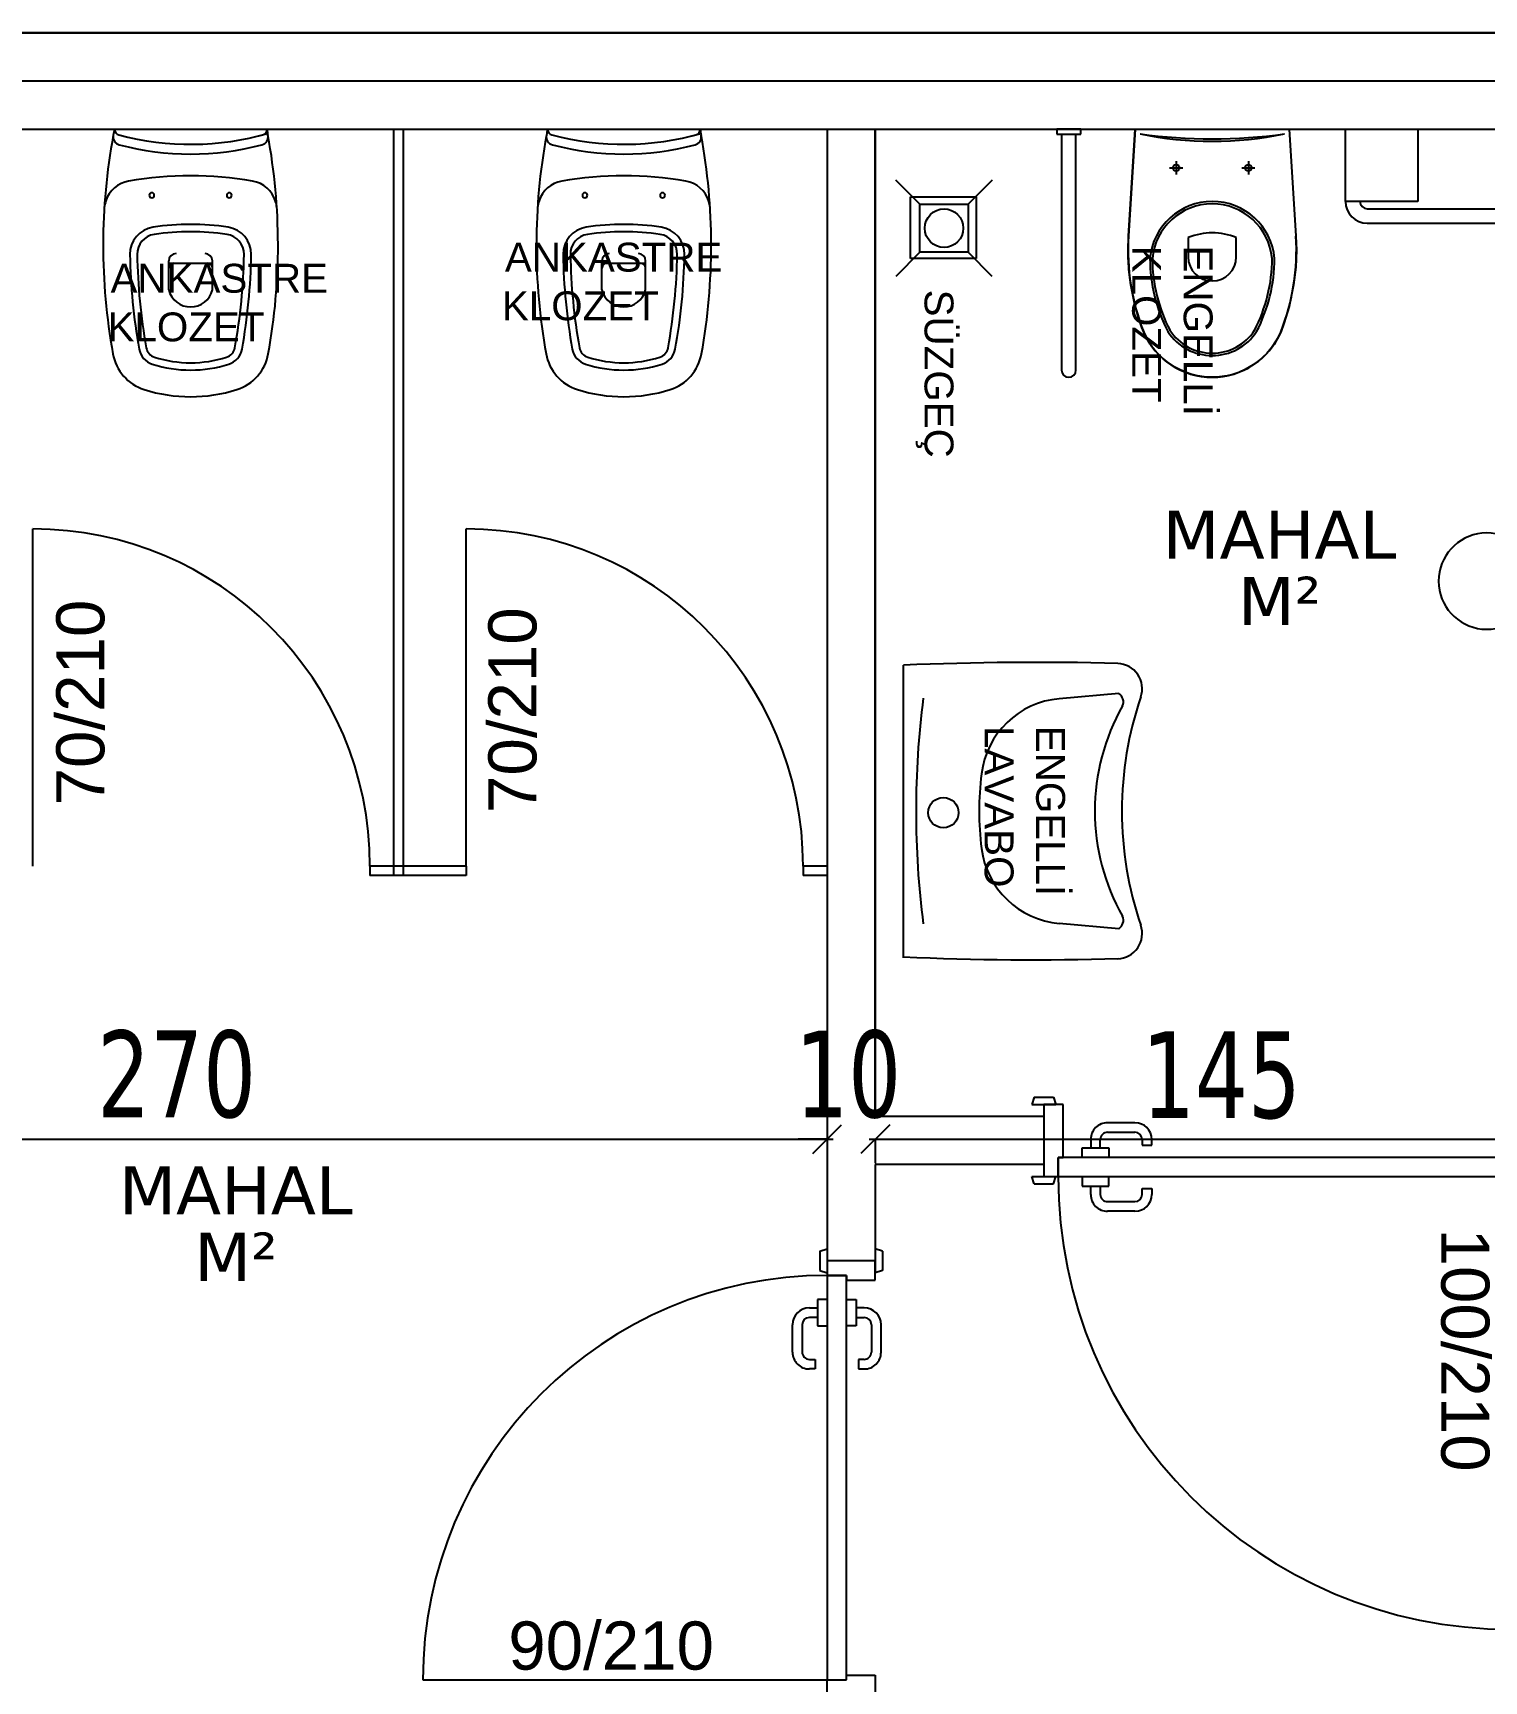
# Model space of a CAD drawing. Header units: millimetres. Extents: x 43168.9 to 43194.6, y -25545.1 to -25543.4.
# Drawn here: x 43169.2169 to 43169.2772, y -25543.9064 to -25543.8379 of the extents above; entities that cross this region are included whole.
import ezdxf
from ezdxf.enums import TextEntityAlignment as Align

# ---------------------------------------------------------------- set-up
doc = ezdxf.new("R2010")
doc.units = ezdxf.units.MM
doc.header["$LTSCALE"] = 200
doc.linetypes.add('DASHDOT2', pattern=[0.5, 0.25, -0.125, 0, -0.125])
for name, color, linetype in [('ahsap-mal_sgh', 44, 'Continuous'), ('aks_sgh', 5, 'DASHDOT2'), ('dograma_sgh', 43, 'Continuous'), ('duv_sgh', 4, 'Continuous'), ('olcuic_sgh', 183, 'Continuous'), ('poz_sgh', 12, 'Continuous'), ('tefris-vitr_sgh', 156, 'Continuous'), ('yazi-genel_sgh', 7, 'Continuous')]:
    doc.layers.add(name, color=color, linetype=linetype)
doc.styles.add('dim', font='VERDANA.TTF', dxfattribs={"width": 0.7})
doc.styles.add('text1', font='VERDANA.TTF')
doc.styles.add('text2', font='arial.ttf')

msp = doc.modelspace()

# ---------------------------------------------------------------- linework, layer by layer
at = {"color": 0, "linetype": 'Continuous'}
for p, q in [((43169.22026628147, -25543.84191939969), (43169.22659893484, -25543.84191939969)), ((43169.23826628147, -25543.84191939969), (43169.24459893483, -25543.84191939969)), ((43169.22252174147, -25543.84859331969), (43169.22252174147, -25543.84738371968)), ((43169.22252174147, -25543.84748451968), (43169.22433614147, -25543.84748451968)), ((43169.22433614147, -25543.84859331969), (43169.22433614147, -25543.84738371968)), ((43169.24052174147, -25543.84859331969), (43169.24052174147, -25543.84738371968)), ((43169.24052174147, -25543.84748451968), (43169.24233614147, -25543.84748451968)), ((43169.24233614147, -25543.84859331969), (43169.24233614147, -25543.84738371968))]:
    msp.add_line(p, q, dxfattribs=at)
for p, q in [((43169.2604165241, -25543.84191939969), (43169.2594165241, -25543.84191939969)), ((43169.2594165241, -25543.84191939969), (43169.2594165241, -25543.84211939968)), ((43169.2594165241, -25543.84211939968), (43169.2604165241, -25543.84211939968)), ((43169.2596165241, -25543.84211939968), (43169.2596165241, -25543.85191939958)), ((43169.2602165241, -25543.85191939958), (43169.2602165241, -25543.84211939968)), ((43169.2604165241, -25543.84211939968), (43169.2604165241, -25543.84191939969)), ((43169.26267904113, -25543.84191939969), (43169.2624017366, -25543.84635828808)), ((43169.2624017366, -25543.84635828808), (43169.26267904113, -25543.84191939969)), ((43169.26267904113, -25543.84191939969), (43169.26907904113, -25543.84191939969)), ((43169.26267904113, -25543.84191939969), (43169.26907904113, -25543.84191939969)), ((43169.26907904113, -25543.84191939969), (43169.26935634566, -25543.84635828808)), ((43169.26907904113, -25543.84191939969), (43169.26935634566, -25543.84635828808)), ((43169.2714165241, -25543.84491939969), (43169.2714165241, -25543.84191939969)), ((43169.2714165241, -25543.84191939969), (43169.2744165241, -25543.84191939969)), ((43169.2714165241, -25543.84491939969), (43169.2714165241, -25543.84191939969)), ((43169.2714165241, -25543.84191939969), (43169.2744165241, -25543.84191939969)), ((43169.2744165241, -25543.84191939969), (43169.2744165241, -25543.84491939969)), ((43169.2744165241, -25543.84191939969), (43169.2744165241, -25543.84491939969)), ((43169.26410665648, -25543.84351939968), (43169.26465142578, -25543.84351939968)), ((43169.26410665648, -25543.84351939968), (43169.26465142578, -25543.84351939968)), ((43169.26437904113, -25543.84324701503), (43169.26437904113, -25543.84379178434)), ((43169.26437904113, -25543.84324701503), (43169.26437904113, -25543.84379178434)), ((43169.26710665648, -25543.84351939968), (43169.26765142578, -25543.84351939968)), ((43169.26710665648, -25543.84351939968), (43169.26765142578, -25543.84351939968)), ((43169.26737904113, -25543.84324701503), (43169.26737904113, -25543.84379178434)), ((43169.26737904113, -25543.84324701503), (43169.26737904113, -25543.84379178434)), ((43169.2537352309, -25543.84502744695), (43169.2527352309, -25543.84402744695)), ((43169.2567352309, -25543.84402744695), (43169.2557352309, -25543.84502744695)), ((43169.2537352309, -25543.84702744695), (43169.2537352309, -25543.84502744695)), ((43169.2537352309, -25543.84502744695), (43169.2557352309, -25543.84502744695)), ((43169.2557352309, -25543.84502744695), (43169.2557352309, -25543.84702744695)), ((43169.2744165241, -25543.84491939969), (43169.2714165241, -25543.84491939969)), ((43169.2744165241, -25543.84491939969), (43169.2714165241, -25543.84491939969)), ((43169.26238367902, -25543.84693695645), (43169.2624017366, -25543.84635828808)), ((43169.26487904113, -25543.84641939968), (43169.26487904113, -25543.84721939969)), ((43169.26687904113, -25543.84721939969), (43169.26687904113, -25543.84641939968)), ((43169.26935634566, -25543.84635828808), (43169.26937440324, -25543.84693695645)), ((43169.2537352309, -25543.84702744695), (43169.2527352309, -25543.84802744695)), ((43169.2557352309, -25543.84702744695), (43169.2537352309, -25543.84702744695)), ((43169.2567352309, -25543.84802744695), (43169.2557352309, -25543.84702744695)), ((43169.2623898223, -25543.84727458525), (43169.26238367902, -25543.84693695645)), ((43169.26937440324, -25543.84693695645), (43169.26934675661, -25543.8476527846)), ((43169.26239543363, -25543.84740391446), (43169.2623898223, -25543.84727458525)), ((43169.26241744177, -25543.8477278808), (43169.26239543363, -25543.84740391446)), ((43169.26245411178, -25543.84807818655), (43169.26241744177, -25543.8477278808)), ((43169.26934675661, -25543.8476527846), (43169.26926055898, -25543.84838616557)), ((43169.26249753821, -25543.84838626001), (43169.26245411178, -25543.84807818655)), ((43169.26257313439, -25543.84880263629), (43169.26249753821, -25543.84838626001)), ((43169.26587904113, -25543.84821939969), (43169.26587904113, -25543.84821939969)), ((43169.26926055898, -25543.84838616557), (43169.26907359879, -25543.84928067651)), ((43169.26263429854, -25543.84907919088), (43169.26257313439, -25543.84880263629)), ((43169.26270650261, -25543.84936347851), (43169.26263429854, -25543.84907919088)), ((43169.26907359879, -25543.84928067651), (43169.26887406402, -25543.84994310274)), ((43169.26278576448, -25543.84963914148), (43169.26270650261, -25543.84936347851)), ((43169.26288673656, -25543.84995103092), (43169.26278576448, -25543.84963914148)), ((43169.26295888006, -25543.85015347276), (43169.26288673656, -25543.84995103092)), ((43169.26887406402, -25543.84994310274), (43169.26872614231, -25543.85034470099)), ((43169.26303516737, -25543.85035217438), (43169.26295888006, -25543.85015347276)), ((43169.26312417242, -25543.85054000964), (43169.26303516737, -25543.85035217438)), ((43169.26330191681, -25543.85084161629), (43169.26312417242, -25543.85054000964)), ((43169.26872614231, -25543.85034470099), (43169.26844759995, -25543.85085436751)), ((43169.26336012691, -25543.85092570119), (43169.26330191681, -25543.85084161629)), ((43169.26347445575, -25543.85107534692), (43169.26336012691, -25543.85092570119)), ((43169.2636424246, -25543.85126543401), (43169.26347445575, -25543.85107534692)), ((43169.26383603465, -25543.85145054139), (43169.2636424246, -25543.85126543401)), ((43169.26815071519, -25543.85122828118), (43169.26780319017, -25543.85154959685)), ((43169.26844759995, -25543.85085436751), (43169.26815071519, -25543.85122828118)), ((43169.26401160912, -25543.85159345674), (43169.26383603465, -25543.85145054139)), ((43169.26417459704, -25543.85170846954), (43169.26401160912, -25543.85159345674)), ((43169.2642686956, -25543.85176803844), (43169.26417459704, -25543.85170846954)), ((43169.26443485343, -25543.8518622042), (43169.2642686956, -25543.85176803844)), ((43169.26475655833, -25543.85200886099), (43169.26443485343, -25543.8518622042)), ((43169.26507437744, -25543.85211302067), (43169.26475655833, -25543.85200886099)), ((43169.26698409114, -25543.85201557561), (43169.26673673869, -25543.8520982511)), ((43169.26725018712, -25543.8518994503), (43169.26698409114, -25543.85201557561)), ((43169.26758348522, -25543.85170846954), (43169.26725018712, -25543.8518994503)), ((43169.26780319017, -25543.85154959685), (43169.26758348522, -25543.85170846954)), ((43169.26527098427, -25543.8521590872), (43169.26504085753, -25543.85210380369)), ((43169.26504085753, -25543.85210380369), (43169.26507437744, -25543.85211302067)), ((43169.26564427635, -25543.85221046203), (43169.26527098427, -25543.8521590872)), ((43169.26587885065, -25543.85221939958), (43169.26564427635, -25543.85221046203)), ((43169.26617468846, -25543.85220522484), (43169.26587885065, -25543.85221939958)), ((43169.26649846273, -25543.85215678995), (43169.26617468846, -25543.85220522484)), ((43169.26673673869, -25543.8520982511), (43169.26649846273, -25543.85215678995)), ((43169.25304577716, -25543.87632713717), (43169.25304577716, -25543.8641779095)), ((43169.26199618641, -25543.86535192404), (43169.25952028966, -25543.86557057055)), ((43169.26199618641, -25543.87512274586), (43169.25952028966, -25543.87490409934))]:
    msp.add_line(p, q)
at = {"color": 0, "linetype": 'ByBlock', "lineweight": -2}
for p, q in [((43169.24927904127, -25543.88446240867), (43169.25047904126, -25543.88326240867)), ((43169.24927904127, -25543.88446240867), (43169.25047904126, -25543.88326240867)), ((43169.25247904126, -25543.88326240867), (43169.25127904127, -25543.88446240867)), ((43169.25247904126, -25543.88326240867), (43169.25127904127, -25543.88446240867))]:
    msp.add_line(p, q, dxfattribs=at)
for centre, radius in [((43169.26437904113, -25543.84351939968), 0.00014), ((43169.26437904113, -25543.84351939968), 0.00014), ((43169.26737904113, -25543.84351939968), 0.00014), ((43169.26737904113, -25543.84351939968), 0.00014), ((43169.2547352309, -25543.84602744695), 0.0008), ((43169.25470784058, -25543.87030319088), 0.0006299999999999999)]:
    msp.add_circle(centre, radius)
at = {"color": 0, "linetype": 'Continuous'}
for centre, radius, start, end in [((43169.24504014147, -25543.84674867968), 0.02524468, 169.5449120765413, 190.2611061686555), ((43169.22055160147, -25543.84222983968), 0.0003427200000000001, 169.5449120765413, 255.1119651262232), ((43169.22330562169, -25543.84268177741), 0.003133497843446896, 165.9186519573934, 170.5567157658163), ((43169.22050820147, -25543.84191939969), 0.00024192, 180, 255.0200435291999), ((43169.22342894147, -25543.83100371969), 0.0115416, 255.0200435291999, 286.0987999213461), ((43169.22630628147, -25543.84222983968), 0.0003427200000000001, 284.8880348737768, 10.45508792345872), ((43169.22639284147, -25543.84194351968), 0.0002074999999995732, 286.8887178219527, 6.675207586944762), ((43169.23428652186, -25543.84067321647), 0.007787937268195099, 189.2077398298719, 191.0632290935294), ((43169.20181776147, -25543.84674867968), 0.02524468, 349.7388938313446, 10.45508792345872), ((43169.26304014147, -25543.84674867968), 0.02524468, 169.5449120765413, 190.2611061686555), ((43169.23855160147, -25543.84222983968), 0.0003427200000000001, 169.5449120765413, 255.1119651262232), ((43169.24130562168, -25543.84268177741), 0.003133497843446896, 165.9186519573934, 170.5567157658163), ((43169.23850820147, -25543.84191939969), 0.00024192, 180, 255.0200435291999), ((43169.24142894147, -25543.83100371969), 0.0115416, 255.0200435291999, 286.0987999213461), ((43169.24430628147, -25543.84222983968), 0.0003427200000000001, 284.8880348737768, 10.45508792345872), ((43169.24439284147, -25543.84194351968), 0.0002074999999995732, 286.8887178219527, 6.675207586944762), ((43169.25228652186, -25543.84067321647), 0.007787937268195099, 189.2077398298719, 191.0632290935294), ((43169.21981776147, -25543.84674867968), 0.02524468, 349.7388938313446, 10.45508792345872), ((43169.22342894147, -25543.83140691969), 0.0115416, 255.1119651262232, 284.8880348737768), ((43169.24142894147, -25543.83140691969), 0.0115416, 255.1119651262232, 284.8880348737768), ((43169.22105820147, -25543.84526659968), 0.0012096, 99.70627882945507, 162.1769421104649), ((43169.22342894147, -25543.85912691968), 0.0152712, 80.28521796358685, 99.70627882945507), ((43169.22580176147, -25543.84526695968), 0.0012096, 16.42053977213775, 80.28521796358685), ((43169.23905820147, -25543.84526659968), 0.0012096, 99.70627882945507, 162.1769421104649), ((43169.24142894147, -25543.85912691968), 0.0152712, 80.28521796358685, 99.70627882945507), ((43169.24380176147, -25543.84526695968), 0.0012096, 16.42053977213775, 80.28521796358685), ((43169.22142678147, -25543.84538511969), 0.00159678, 162.1769421104649, 172.1170608489973), ((43169.22181614147, -25543.84466211969), 0.000105, 0, 180), ((43169.22181614147, -25543.84466211969), 0.000105, 180, 0), ((43169.22503864147, -25543.84466211969), 0.000105, 0, 180), ((43169.22503864147, -25543.84466211969), 0.000105, 180, 0), ((43169.22546532147, -25543.84536609969), 0.00156034, 7.363955972175263, 16.42053977213775), ((43169.23942678147, -25543.84538511969), 0.00159678, 162.1769421104649, 172.1170608489973), ((43169.23981614147, -25543.84466211969), 0.000105, 0, 180), ((43169.23981614147, -25543.84466211969), 0.000105, 180, 0), ((43169.24303864147, -25543.84466211969), 0.000105, 0, 180), ((43169.24303864147, -25543.84466211969), 0.000105, 180, 0), ((43169.24346532147, -25543.84536609969), 0.00156034, 7.363955972175263, 16.42053977213775), ((43169.22203594147, -25543.84710331968), 0.00112896, 98.4278711426404, 180.8832112853982), ((43169.22203594147, -25543.84710331968), 0.00082656, 98.4278711426404, 180.8832112853982), ((43169.22342894147, -25543.85650505968), 0.01063334, 81.57212885735959, 98.4278711426404), ((43169.22342894147, -25543.85650505968), 0.01033094, 81.57212885735959, 98.4278711426404), ((43169.22482194147, -25543.84710331968), 0.00082656, 359.1167887146018, 81.57212885735959), ((43169.22482194147, -25543.84710331968), 0.00112896, 359.1167887146018, 81.57212885735959), ((43169.24003594147, -25543.84710331968), 0.00112896, 98.4278711426404, 180.8832112853982), ((43169.24003594147, -25543.84710331968), 0.00082656, 98.4278711426404, 180.8832112853982), ((43169.24142894147, -25543.85650505968), 0.01063334, 81.57212885735959, 98.4278711426404), ((43169.24142894147, -25543.85650505968), 0.01033094, 81.57212885735959, 98.4278711426404), ((43169.24282194147, -25543.84710331968), 0.00082656, 359.1167887146018, 81.57212885735959), ((43169.24282194147, -25543.84710331968), 0.00112896, 359.1167887146018, 81.57212885735959), ((43169.24504014147, -25543.84674867968), 0.02413588000000001, 180.8832112853982, 190.2611061686555), ((43169.24504014147, -25543.84674867968), 0.02383348, 180.8832112853982, 190.2611061686555), ((43169.22282414147, -25543.84738371968), 0.0003024, 90, 180), ((43169.22403374147, -25543.84738371968), 0.0003024, 0, 90), ((43169.20181776147, -25543.84674867968), 0.02383348, 349.7388938313446, 359.1167887146018), ((43169.20181776147, -25543.84674867968), 0.02413588000000001, 349.7388938313446, 359.1167887146018), ((43169.26304014147, -25543.84674867968), 0.02413588000000001, 180.8832112853982, 190.2611061686555), ((43169.26304014147, -25543.84674867968), 0.02383348, 180.8832112853982, 190.2611061686555), ((43169.24082414147, -25543.84738371968), 0.0003024, 90, 180), ((43169.24203374147, -25543.84738371968), 0.0003024, 0, 90), ((43169.21981776147, -25543.84674867968), 0.02383348, 349.7388938313446, 359.1167887146018), ((43169.21981776147, -25543.84674867968), 0.02413588000000001, 349.7388938313446, 359.1167887146018), ((43169.22272334147, -25543.84768611969), 0.0002016, 90, 180), ((43169.22413454147, -25543.84768611969), 0.0002016, 0, 90), ((43169.24072334147, -25543.84768611969), 0.0002016, 90, 180), ((43169.24213454147, -25543.84768611969), 0.0002016, 0, 90), ((43169.22342894147, -25543.84836291969), 0.000936, 194.250033162787, 345.749966837213), ((43169.24142894147, -25543.84836291969), 0.000936, 194.250033162787, 345.749966837213), ((43169.22208378147, -25543.85090445969), 0.0019152, 190.2611061686555, 252.3488296842807), ((43169.22208378147, -25543.85090445969), 0.0008064000000000001, 190.2611061686555, 252.3488296842807), ((43169.22208378147, -25543.85090445969), 0.000504, 190.2611061686555, 252.3488296842807), ((43169.22477412147, -25543.85090445969), 0.000504, 287.6511703157194, 349.7388938313446), ((43169.22477412147, -25543.85090445969), 0.0008064000000000001, 287.6511703157194, 349.7388938313446), ((43169.22477412147, -25543.85090445969), 0.0019152, 287.6511703157194, 349.7388938313446), ((43169.24008378147, -25543.85090445969), 0.0019152, 190.2611061686555, 252.3488296842807), ((43169.24008378147, -25543.85090445969), 0.0008064000000000001, 190.2611061686555, 252.3488296842807), ((43169.24008378147, -25543.85090445969), 0.000504, 190.2611061686555, 252.3488296842807), ((43169.24277412147, -25543.85090445969), 0.000504, 287.6511703157194, 349.7388938313446), ((43169.24277412147, -25543.85090445969), 0.0008064000000000001, 287.6511703157194, 349.7388938313446), ((43169.24277412147, -25543.85090445969), 0.0019152, 287.6511703157194, 349.7388938313446), ((43169.22342894147, -25543.84667705969), 0.005242660000000001, 252.3488296842807, 287.6511703157194), ((43169.22342894147, -25543.84667705969), 0.00494026, 252.3488296842807, 287.6511703157194), ((43169.24142894147, -25543.84667705969), 0.005242660000000001, 252.3488296842807, 287.6511703157194), ((43169.24142894147, -25543.84667705969), 0.00494026, 252.3488296842807, 287.6511703157194), ((43169.22342894147, -25543.84667705969), 0.006351460000000001, 252.3488296842807, 287.6511703157194), ((43169.24142894147, -25543.84667705969), 0.006351460000000001, 252.3488296842807, 287.6511703157194)]:
    msp.add_arc(centre, radius, start, end, dxfattribs=at)
for centre, radius, start, end in [((43169.26587904113, -25543.8277282122), 0.01469123186681421, 258.2171277010647, 281.7828722989353), ((43169.26587904113, -25543.82073721047), 0.02158218921669262, 262.0098129787779, 277.9901870212221), ((43169.26587904113, -25543.8277282122), 0.01469123186681421, 258.2171277010647, 281.7828722989353), ((43169.26587904113, -25543.82073721047), 0.02158218921669262, 262.0098129787779, 277.9901870212221), ((43169.26587950674, -25543.84751939965), 0.0026, 90.01026154210274, 174.8002990986454), ((43169.26587805939, -25543.84751829548), 0.002498895991432878, 89.97707984554962, 174.6116108400271), ((43169.26588002287, -25543.84751829548), 0.002498895991432866, 5.388389159972952, 90.02292015445038), ((43169.26587857552, -25543.84751939965), 0.0026, 5.199700901354642, 89.98973845789726), ((43169.27166463718, -25543.84693695645), 0.009280958161746929, 176.4252858268734, 201.5415554736326), ((43169.26587904113, -25543.84881939969), 0.002599999999999972, 67.38013561314642, 112.6198643868536), ((43169.26009344507, -25543.84693695645), 0.009280958161746929, 338.4584445263674, 3.5747141731266), ((43169.26587904113, -25543.84721939969), 0.001, 180, 270), ((43169.26587904113, -25543.84721939969), 0.001, 270, 0), ((43169.26987659981, -25543.84727482925), 0.006586399805752149, 180.0777630459884, 207.571373580437), ((43169.26987659981, -25543.84727482925), 0.006486399805752148, 180.0777630459884, 207.571373580437), ((43169.26188148245, -25543.84727482925), 0.00648639980575209, 332.428626419563, 359.9222369540116), ((43169.26188148245, -25543.84727482925), 0.006586399805752091, 332.428626419563, 359.9222369540116), ((43169.26587950674, -25543.84911939965), 0.0031, 203.2820971758995, 269.9878729122919), ((43169.26587950674, -25543.84911939965), 0.0022, 213.1790471803246, 269.9878729122919), ((43169.26587950674, -25543.84911939965), 0.0021, 213.1790471803246, 269.9878729122919), ((43169.26587857552, -25543.84911939965), 0.0021, 270.0121270877081, 326.8209528196754), ((43169.26587857552, -25543.84911939965), 0.0022, 270.0121270877081, 326.8209528196754), ((43169.26587857552, -25543.84911939965), 0.0031, 270.0121270877081, 336.7179028241005), ((43169.2599165241, -25543.85191939958), 0.0002999999999996362, 180, 270), ((43169.2599165241, -25543.85191939958), 0.0003, 270, 0), ((43169.25849121021, -25543.98984998818), 0.1257900000000007, 88.42219531927749, 92.4811024218428), ((43169.26191762711, -25543.86515702373), 0.001049999999999989, 341.1822202446135, 87.97311969171565), ((43169.29032077716, -25543.87023733495), 0.03675, 172.66830787825, 180), ((43169.25983433428, -25543.86912673084), 0.003569999999999991, 95.04669959945701, 172.9352757406571), ((43169.26176918637, -25543.86570529493), 0.000419999999999994, 337.1270476146282, 57.28393256123152), ((43169.27682577716, -25543.87023733495), 0.0147, 161.1822202446135, 180), ((43169.26981208845, -25543.87023733495), 0.008814734885896326, 150.2891211121493, 180), ((43169.26879577716, -25543.87023733495), 0.0126, 172.9352757406571, 180), ((43169.29032077716, -25543.87023733495), 0.03675, 180, 187.33169212175), ((43169.26879577716, -25543.87023733495), 0.0126, 180, 187.0647242593429), ((43169.26981208845, -25543.87023733495), 0.008814734885896326, 180, 209.7108788878507), ((43169.27682577716, -25543.87023733495), 0.0147, 180, 198.8177797553865), ((43169.25983433428, -25543.87134793905), 0.003569999999999991, 187.0647242593429, 264.953300400543), ((43169.26176918637, -25543.87476937497), 0.000419999999999994, 302.7160674387685, 22.87295238537178), ((43169.26191762711, -25543.87531764616), 0.00104999999999999, 272.0268803082843, 18.81777975538649), ((43169.25850026506, -25543.75062407925), 0.1257900000000007, 267.5122566739138, 271.5828884155206)]:
    msp.add_arc(centre, radius, start, end)
at = {"layer": 'ahsap-mal_sgh'}
for p, q in [((43169.23187904144, -25543.87291939968), (43169.23187904144, -25543.84191939969)), ((43169.23227904143, -25543.87291939968), (43169.23227904143, -25543.84191939969)), ((43169.23487904135, -25543.87251939968), (43169.23087904143, -25543.87251939968)), ((43169.24987904126, -25543.87251939968), (43169.24887904144, -25543.87251939968)), ((43169.23487904135, -25543.87291939968), (43169.23087332598, -25543.87291939968)), ((43169.24987904126, -25543.87291939968), (43169.24887904144, -25543.87291939968))]:
    msp.add_line(p, q, dxfattribs=at)
at = {"layer": 'aks_sgh'}
msp.add_line((43169.99087959111, -25543.83991939969), (43169.01487849203, -25543.83991939969), dxfattribs=at)
at = {"layer": 'Defpoints', "color": 1}
for p, q in [((43169.25333927699, -25543.84729278135), (43169.25333927699, -25543.8447189801)), ((43169.25333927699, -25543.8447189801), (43169.25607266113, -25543.8447189801)), ((43169.25607266113, -25543.8447189801), (43169.25607266113, -25543.84729278135)), ((43169.25607266113, -25543.84729278135), (43169.25333927699, -25543.84729278135))]:
    msp.add_line(p, q, dxfattribs=at)
at = {"layer": 'dograma_sgh', "color": 145}
for p, q in [((43169.21687904144, -25543.87251939968), (43169.21687904144, -25543.85851939968)), ((43169.23487904143, -25543.87251939968), (43169.23487904143, -25543.85851939968)), ((43169.23087904134, -25543.87251939968), (43169.23087904134, -25543.87291939968)), ((43169.23487904135, -25543.87251939968), (43169.23487904135, -25543.87291939968)), ((43169.24887904144, -25543.87251939968), (43169.24887904144, -25543.87291939968)), ((43169.23307904126, -25543.90631939968), (43169.24987904126, -25543.90631939968))]:
    msp.add_line(p, q, dxfattribs=at)
at = {"layer": 'dograma_sgh'}
for p, q in [((43169.25847904113, -25543.88211939968), (43169.25837904113, -25543.88241939968)), ((43169.25847904113, -25543.88211939968), (43169.25927904113, -25543.88211939968)), ((43169.25927904113, -25543.88211939968), (43169.25937904113, -25543.88241939968)), ((43169.25837904113, -25543.88241939968), (43169.25937904113, -25543.88241939968)), ((43169.25887904113, -25543.88241939968), (43169.25887904113, -25543.88541939968)), ((43169.25967904113, -25543.88241939968), (43169.25887904113, -25543.88241939968)), ((43169.25967904113, -25543.88461939969), (43169.25967904113, -25543.88241939968)), ((43169.26266904151, -25543.8831794002), (43169.26152904151, -25543.88317939991)), ((43169.26082904132, -25543.88387939972), (43169.26082904123, -25543.88421939972)), ((43169.26122904124, -25543.88421939983), (43169.26122904132, -25543.88387939983)), ((43169.2615290414, -25543.8835793999), (43169.2626690414, -25543.8835794002)), ((43169.26296904132, -25543.88387940028), (43169.26296904126, -25543.88411940027)), ((43169.26296904126, -25543.88411940027), (43169.26336904126, -25543.88411940038)), ((43169.26336904126, -25543.88411940038), (43169.26336904132, -25543.88387940038)), ((43169.25947904113, -25543.88461939969), (43169.25947904113, -25543.88541939968)), ((43169.27827904113, -25543.88461939969), (43169.25947904113, -25543.88461939969)), ((43169.25947904113, -25543.88511939969), (43169.25947904113, -25543.88461939969)), ((43169.25947904113, -25543.88461939969), (43169.25967904113, -25543.88461939969)), ((43169.26047904113, -25543.88461939961), (43169.26047904124, -25543.88421939963)), ((43169.26047904124, -25543.88421939963), (43169.26157904123, -25543.88421939992)), ((43169.26157904123, -25543.88421939992), (43169.26157904113, -25543.88461939991)), ((43169.25847904113, -25543.88571939968), (43169.25837904113, -25543.88541939968)), ((43169.25837904113, -25543.88541939968), (43169.25937904113, -25543.88541939968)), ((43169.25887904113, -25543.88541939968), (43169.25947904113, -25543.88541939968)), ((43169.25927904113, -25543.88571939968), (43169.25937904113, -25543.88541939968)), ((43169.25947904113, -25543.88541939968), (43169.25947904113, -25543.88511939969)), ((43169.25947904113, -25543.88541939968), (43169.27827904113, -25543.88541939968)), ((43169.26047904113, -25543.88541939976), (43169.26047904124, -25543.88581939974)), ((43169.26157904123, -25543.88581939945), (43169.26157904113, -25543.88541939946)), ((43169.25847904113, -25543.88571939968), (43169.25927904113, -25543.88571939968)), ((43169.26047904124, -25543.88581939974), (43169.26157904123, -25543.88581939945)), ((43169.26082904132, -25543.88615939965), (43169.26082904123, -25543.88581939965)), ((43169.26122904124, -25543.88581939954), (43169.26122904132, -25543.88615939954)), ((43169.26296904132, -25543.8861593991), (43169.26296904126, -25543.88591939909)), ((43169.26296904126, -25543.88591939909), (43169.26336904126, -25543.88591939899)), ((43169.26336904126, -25543.88591939899), (43169.26336904132, -25543.88615939899)), ((43169.2615290414, -25543.88645939947), (43169.2626690414, -25543.88645939917)), ((43169.26266904151, -25543.88685939917), (43169.26152904151, -25543.88685939947)), ((43169.24957904126, -25543.88851939968), (43169.24987904126, -25543.88841939968)), ((43169.24957904126, -25543.88851939968), (43169.24957904126, -25543.88931939968)), ((43169.24987904126, -25543.88841939968), (43169.24987904126, -25543.88941939968)), ((43169.25187904127, -25543.88891939968), (43169.24987904126, -25543.88891939968)), ((43169.24987904126, -25543.88891939968), (43169.24987904126, -25543.88951939968)), ((43169.25217904126, -25543.88851939968), (43169.25187904127, -25543.88841939968)), ((43169.25187904127, -25543.88841939968), (43169.25187904127, -25543.88941939968)), ((43169.25187904127, -25543.88971939968), (43169.25187904127, -25543.88891939968)), ((43169.25217904126, -25543.88851939968), (43169.25217904126, -25543.88931939968)), ((43169.24957904126, -25543.88931939968), (43169.24987904126, -25543.88941939968)), ((43169.25067904127, -25543.88951939968), (43169.24987904126, -25543.88951939968)), ((43169.24987904126, -25543.88951939968), (43169.24987904126, -25543.90631939968)), ((43169.24987904126, -25543.88951939968), (43169.25017904126, -25543.88951939968)), ((43169.25017904126, -25543.88951939968), (43169.25067904127, -25543.88951939968)), ((43169.25067904127, -25543.90631939968), (43169.25067904127, -25543.88951939968)), ((43169.25067904127, -25543.88951939968), (43169.25067904127, -25543.88971939968)), ((43169.25217904126, -25543.88931939968), (43169.25187904127, -25543.88941939968)), ((43169.25067904127, -25543.88971939968), (43169.25187904127, -25543.88971939968)), ((43169.2491390413, -25543.89086939987), (43169.2494790413, -25543.89086939978)), ((43169.24987904119, -25543.89051939968), (43169.24947904121, -25543.89051939979)), ((43169.24947904121, -25543.89051939979), (43169.24947904149, -25543.89161939978)), ((43169.25067904134, -25543.89051939968), (43169.25107904131, -25543.89051939979)), ((43169.25107904131, -25543.89051939979), (43169.25107904103, -25543.89161939978)), ((43169.25141904123, -25543.89086939987), (43169.25107904123, -25543.89086939978)), ((43169.24843904177, -25543.89270940005), (43169.24843904148, -25543.89156940005)), ((43169.24883904148, -25543.89156939995), (43169.24883904178, -25543.89270939995)), ((43169.24947904141, -25543.89126939978), (43169.24913904141, -25543.89126939987)), ((43169.24947904149, -25543.89161939978), (43169.24987904149, -25543.89161939968)), ((43169.25107904103, -25543.89161939978), (43169.25067904104, -25543.89161939968)), ((43169.25107904113, -25543.89126939978), (43169.25141904112, -25543.89126939987)), ((43169.25171904104, -25543.89156939995), (43169.25171904075, -25543.89270939995)), ((43169.25211904075, -25543.89270940005), (43169.25211904104, -25543.89156940005)), ((43169.24913904185, -25543.89300939987), (43169.24937904185, -25543.89300939981)), ((43169.24937904185, -25543.89300939981), (43169.24937904195, -25543.89340939981)), ((43169.25141904067, -25543.89300939987), (43169.25117904067, -25543.89300939981)), ((43169.25117904067, -25543.89300939981), (43169.25117904057, -25543.89340939981)), ((43169.24937904195, -25543.89340939981), (43169.24913904196, -25543.89340939987)), ((43169.25117904057, -25543.89340939981), (43169.25141904057, -25543.89340939987)), ((43169.24987904126, -25543.90631939968), (43169.25067904127, -25543.90631939968)), ((43169.24987904126, -25543.90691939968), (43169.24987904126, -25543.90631939968)), ((43169.24987904126, -25543.90631939968), (43169.25017904126, -25543.90631939968)), ((43169.25017904126, -25543.90631939968), (43169.25067904127, -25543.90631939968)), ((43169.25067904127, -25543.90631939968), (43169.25067904127, -25543.90611939968)), ((43169.25067904127, -25543.90611939968), (43169.25187904127, -25543.90611939968)), ((43169.25187904127, -25543.90611939968), (43169.25187904127, -25543.90691939968))]:
    msp.add_line(p, q, dxfattribs=at)
at = {"layer": 'dograma_sgh', "color": 145}
for centre, radius, start, end in [((43169.21687904144, -25543.87251939968), 0.014, 0, 90), ((43169.23487904143, -25543.87251939968), 0.014, 0, 90), ((43169.27827904113, -25543.88541939968), 0.01879999999999999, 180, 270), ((43169.24987904126, -25543.90631939968), 0.0168, 90, 180)]:
    msp.add_arc(centre, radius, start, end, dxfattribs=at)
at = {"layer": 'dograma_sgh'}
for centre, radius, start, end in [((43169.26152904132, -25543.8838793999), 0.0007, 89.99998540914169, 179.9999854091419), ((43169.26266904132, -25543.8838794002), 0.0007, 359.9999854091419, 89.99998540914169), ((43169.26152904132, -25543.8838793999), 0.0003, 89.99998540914169, 179.9999854091419), ((43169.26266904132, -25543.8838794002), 0.0003, 359.9999854091419, 89.99998540914169), ((43169.26152904132, -25543.88615939947), 0.0007, 180.0000145908581, 270.0000145908583), ((43169.26152904132, -25543.88615939947), 0.0003, 180.0000145908581, 270.0000145908583), ((43169.26266904132, -25543.88615939917), 0.0003, 270.0000145908583, 1.459085805009095e-05), ((43169.26266904132, -25543.88615939917), 0.0007, 270.0000145908583, 1.459085805009095e-05), ((43169.24913904148, -25543.89156939987), 0.0007, 90.00001459085833, 180.0000145908581), ((43169.25141904104, -25543.89156939987), 0.0007, 359.9999854091419, 89.99998540914169), ((43169.24913904148, -25543.89156939987), 0.0003, 90.00001459085833, 180.0000145908581), ((43169.25141904104, -25543.89156939987), 0.0003, 359.9999854091419, 89.99998540914169), ((43169.24913904178, -25543.89270939987), 0.0007, 180.0000145908581, 270.0000145908583), ((43169.24913904178, -25543.89270939987), 0.0003, 180.0000145908581, 270.0000145908583), ((43169.25141904075, -25543.89270939987), 0.0003, 269.9999854091417, 359.9999854091419), ((43169.25141904075, -25543.89270939987), 0.0007, 269.9999854091417, 359.9999854091419)]:
    msp.add_arc(centre, radius, start, end, dxfattribs=at)
at = {"layer": 'duv_sgh'}
for p, q in [((43169.19787904157, -25543.83791939968), (43169.33887904143, -25543.83791939968)), ((43169.33887904143, -25543.83791939969), (43169.19787904157, -25543.83791939969)), ((43169.19787904157, -25543.84191939969), (43169.33687904096, -25543.84191939969)), ((43169.24987904126, -25543.84191939969), (43169.24987904126, -25543.88891939968)), ((43169.25187904127, -25543.88291939969), (43169.25187904127, -25543.84191939969)), ((43169.25187904127, -25543.84191939969), (43169.25187904127, -25543.88291939969)), ((43169.25887904113, -25543.88241939968), (43169.25887904113, -25543.88541939968)), ((43169.25887904113, -25543.88291939969), (43169.25187904127, -25543.88291939969)), ((43169.25187904127, -25543.88491939969), (43169.25187904127, -25543.88491939969)), ((43169.25887904113, -25543.88491939969), (43169.25187904127, -25543.88491939969)), ((43169.25187904127, -25543.88491939969), (43169.25187904127, -25543.88891939968)), ((43169.25187904127, -25543.88891939968), (43169.24987904126, -25543.88891939968))]:
    msp.add_line(p, q, dxfattribs=at)
at = {"layer": 'olcuic_sgh'}
for p, q in [((43169.24987904126, -25543.87491939968), (43169.24987904126, -25543.88486240867)), ((43169.24987904126, -25543.87491939968), (43169.24987904126, -25543.88486240867)), ((43169.19562904143, -25543.88386240867), (43169.25012904126, -25543.88386240867)), ((43169.24987904126, -25543.88386240867), (43169.24867904127, -25543.88386240867)), ((43169.25162904126, -25543.88386240867), (43169.28112904113, -25543.88386240867)), ((43169.25187904127, -25543.88386240867), (43169.25187904127, -25543.88486240867)), ((43169.25187904127, -25543.88386240867), (43169.25187904127, -25543.88486240867)), ((43169.25187904127, -25543.88386240867), (43169.25307904126, -25543.88386240867))]:
    msp.add_line(p, q, dxfattribs=at)
at = {"layer": 'tefris-vitr_sgh'}
for p, q in [((43169.2723165241, -25543.84521939969), (43169.28087904113, -25543.84521939969)), ((43169.2723165241, -25543.84581939968), (43169.28087904113, -25543.84581939968))]:
    msp.add_line(p, q, dxfattribs=at)
for centre, radius, start, end in [((43169.2723165241, -25543.84491939969), 0.0009000000000000001, 180, 270), ((43169.2723165241, -25543.84491939969), 0.0003, 180, 270), ((43169.27728715826, -25543.86068544109), 0.002, 11.53695855870065, 348.4630414412994)]:
    msp.add_arc(centre, radius, start, end, dxfattribs=at)

# ---------------------------------------------------------------- texts
at = {"color": 7, "style": 'text1'}
for tag, text, p in [('MAHAL', '', (43169.26867228231, -25543.85875485401)), ('M²', 'm²', (43169.26867228231, -25543.86149485401)), ('MAHAL', '', (43169.2253110259, -25543.8859914532)), ('M²', 'm²', (43169.2253110259, -25543.8887314532))]:
    msp.add_attdef(tag, text=text, height=0.002000000000002729, dxfattribs=at).set_placement(p, align=Align.MIDDLE)
at = {"layer": 'olcuic_sgh', "color": 2, "style": 'dim', "width": 0.7}
for s, p in [('270', (43169.21955176129, -25543.88294998422)), ('10', (43169.24855451474, -25543.88295119309)), ('145', (43169.26296121715, -25543.88298141471))]:
    msp.add_text(s, height=0.0036, dxfattribs=at).set_placement(p)
at = {"layer": 'poz_sgh', "style": 'text2'}
for s, rotation, p in [('70/210', 90, (43169.21984644776, -25543.86572923696)), ('70/210', 90, (43169.23779980526, -25543.8660442423)), ('100/210', 270, (43169.27539458368, -25543.89262372173))]:
    msp.add_text(s, height=0.002, rotation=rotation, dxfattribs=at).set_placement(p, align=Align.CENTER)
msp.add_text('90/210', height=0.002, dxfattribs=at).set_placement((43169.24090262961, -25543.90589582397), align=Align.CENTER)
at = {"layer": 'yazi-genel_sgh', "style": 'text2'}
for s, p in [('ANKASTRE', (43169.23648967428, -25543.84783094589)), ('ANKASTRE', (43169.22010440044, -25543.84870740424)), ('KLOZET', (43169.23636443554, -25543.84985181901)), ('KLOZET', (43169.21997916169, -25543.85072827736))]:
    msp.add_text(s, height=0.0012, dxfattribs=at).set_placement(p)
for s, p in [('KLOZET', (43169.2625535004, -25543.84675429287)), ('ENGELLİ', (43169.26469265456, -25543.84674447022)), ('SÜZGEÇ', (43169.25392548547, -25543.84857748006)), ('LAVABO', (43169.25642344222, -25543.86670276307)), ('ENGELLİ', (43169.25856259638, -25543.86669294043))]:
    msp.add_text(s, height=0.0012, rotation=270, dxfattribs=at).set_placement(p)

doc.saveas('drawing.dxf')
